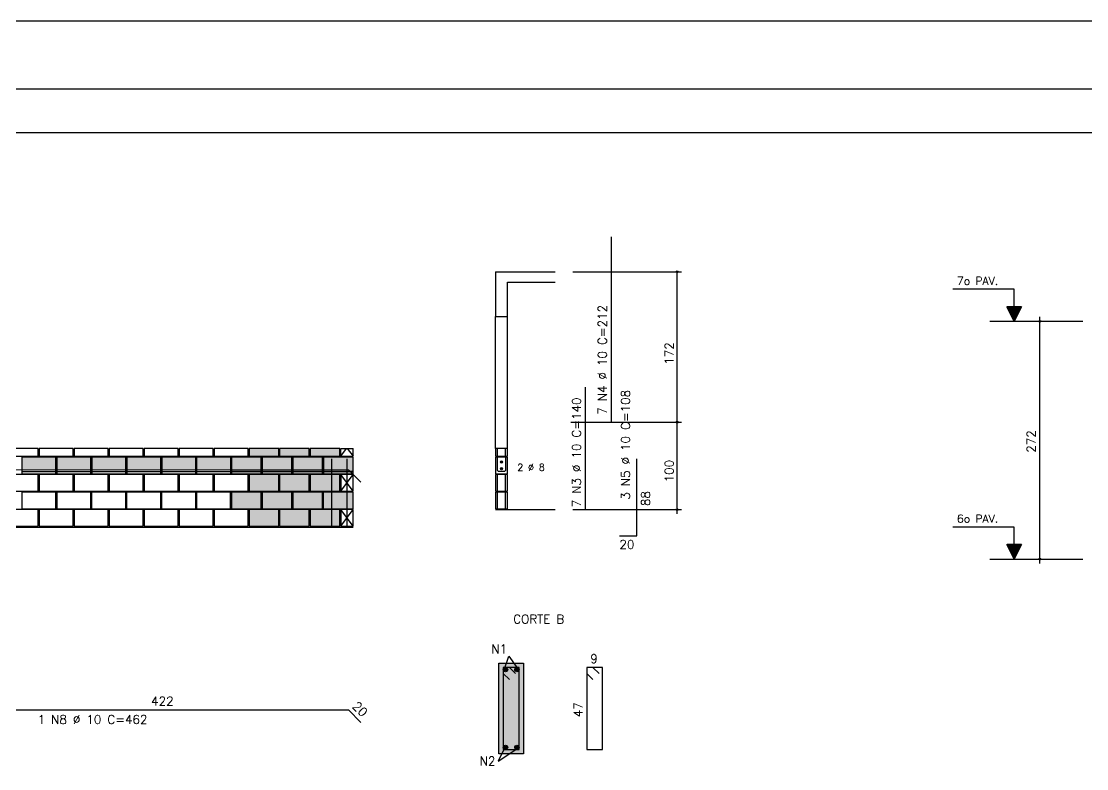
# Model space of a CAD drawing. Extents: x -1.9 to 86, y -1.6 to 61.
# Drawn here: x 24.54 to 48.91, y 43.85 to 60.95 of the extents above; entities that cross this region are included whole.
import ezdxf

# ---------------------------------------------------------------- set-up
doc = ezdxf.new("R2010")
doc.units = 0
doc.header["$MEASUREMENT"] = 0
doc.linetypes.add('HIDDEN', pattern=[9.525, 6.35, -3.175])
doc.layers.get('Defpoints').update_dxf_attribs({"linetype": 'CONTINUOUS'})
for name, color, linetype in [('27', 4, 'CONTINUOUS'), ('ARQ_FOLHA', 7, 'CONTINUOUS'), ('PENA_01', 1, 'CONTINUOUS'), ('PENA_02', 2, 'CONTINUOUS'), ('PENA_03', 3, 'CONTINUOUS'), ('PENA_05', 5, 'CONTINUOUS'), ('PENA_09', 254, 'CONTINUOUS'), ('PENA_10', 253, 'CONTINUOUS'), ('PENA_21', 100, 'CONTINUOUS')]:
    doc.layers.add(name, color=color, linetype=linetype)
doc.styles.get("Standard").update_dxf_attribs({"font": 'ROMANS.SHX'})

msp = doc.modelspace()

# ---------------------------------------------------------------- linework, layer by layer
at = {"layer": '27', "linetype": 'Continuous'}
for p, q in [((35.385, 51.181), (35.385, 54.201)), ((35.665, 51.181), (35.665, 54.201))]:
    msp.add_line(p, q, dxfattribs=at)
at = {"layer": 'ARQ_FOLHA', "color": 1}
for points in [[(0, 0), (84.1, 0), (84.1, 59.4), (0, 59.4)], [(2.5, 1), (83.1, 1), (83.1, 58.4), (2.5, 58.4)]]:
    msp.add_lwpolyline(points, close=True, dxfattribs=at)
at = {"layer": 'Defpoints', "color": 8, "linetype": 'HIDDEN', "ltscale": 100}
msp.add_lwpolyline([(-1.95, 60.95), (-1.95, -1.55), (86.05, -1.55), (86.05, 60.95)], close=True, dxfattribs=at)
at = {"layer": 'PENA_01', "linetype": 'Continuous'}
for p, q in [((37.156, 55.221), (39.645, 55.221)), ((39.545, 49.68), (39.545, 55.221)), ((47.842, 48.547), (47.842, 54.188)), ((46.696, 54.088), (48.827, 54.088)), ((37.114, 51.781), (39.645, 51.781)), ((24.551, 50.65), (25.331, 50.65)), ((25.351, 50.65), (26.131, 50.65)), ((26.151, 50.65), (26.931, 50.65)), ((26.951, 50.65), (27.731, 50.65)), ((27.751, 50.65), (28.531, 50.65)), ((28.551, 50.65), (29.331, 50.65)), ((29.351, 50.65), (30.031, 50.65)), ((30.051, 50.65), (30.731, 50.65)), ((30.751, 50.65), (31.431, 50.65)), ((31.451, 50.65), (32.131, 50.65)), ((37.156, 49.781), (39.645, 49.781)), ((46.696, 48.648), (48.827, 48.648)), ((35.467, 46.27), (36.027, 46.27)), ((35.467, 44.19), (35.467, 46.27)), ((36.027, 46.27), (36.027, 44.19)), ((35.667, 44.19), (35.467, 44.19)), ((36.027, 44.19), (35.667, 44.19))]:
    msp.add_line(p, q, dxfattribs=at)
at = {"layer": 'PENA_02', "linetype": 'Continuous'}
for p, q in [((32.129, 50.581), (31.849, 50.581)), ((31.849, 50.581), (31.849, 50.201)), ((32.129, 50.201), (32.129, 50.581)), ((31.849, 50.201), (32.129, 50.201)), ((32.129, 49.781), (31.849, 49.781)), ((31.849, 49.781), (31.849, 49.401)), ((32.129, 49.401), (32.129, 49.781)), ((23.729, 49.381), (32.129, 49.381)), ((31.849, 49.401), (32.129, 49.401))]:
    msp.add_line(p, q, dxfattribs=at)
for points in [[(24.149, 51.001), (24.929, 51.001), (24.929, 51.181), (24.149, 51.181), (24.149, 51.001)], [(24.551, 50.6), (25.331, 50.6), (25.331, 50.98), (24.551, 50.98), (24.551, 50.6)], [(24.949, 51.001), (25.729, 51.001), (25.729, 51.181), (24.949, 51.181), (24.949, 51.001)], [(25.351, 50.6), (26.131, 50.6), (26.131, 50.98), (25.351, 50.98), (25.351, 50.6)], [(25.749, 51.001), (26.529, 51.001), (26.529, 51.181), (25.749, 51.181), (25.749, 51.001)], [(26.151, 50.6), (26.931, 50.6), (26.931, 50.98), (26.151, 50.98), (26.151, 50.6)], [(26.549, 51.001), (27.329, 51.001), (27.329, 51.181), (26.549, 51.181), (26.549, 51.001)], [(26.951, 50.6), (27.731, 50.6), (27.731, 50.98), (26.951, 50.98), (26.951, 50.6)], [(27.349, 51.001), (28.129, 51.001), (28.129, 51.181), (27.349, 51.181), (27.349, 51.001)], [(27.751, 50.6), (28.531, 50.6), (28.531, 50.98), (27.751, 50.98), (27.751, 50.6)], [(28.149, 51.001), (28.929, 51.001), (28.929, 51.181), (28.149, 51.181), (28.149, 51.001)], [(28.551, 50.6), (29.331, 50.6), (29.331, 50.98), (28.551, 50.98), (28.551, 50.6)], [(28.949, 51.001), (29.729, 51.001), (29.729, 51.181), (28.949, 51.181), (28.949, 51.001)], [(29.351, 50.6), (30.031, 50.6), (30.031, 50.98), (29.351, 50.98), (29.351, 50.6)], [(29.749, 51.001), (30.429, 51.001), (30.429, 51.181), (29.749, 51.181), (29.749, 51.001)], [(30.051, 50.6), (30.731, 50.6), (30.731, 50.98), (30.051, 50.98), (30.051, 50.6)], [(30.449, 51.001), (31.129, 51.001), (31.129, 51.181), (30.449, 51.181), (30.449, 51.001)], [(30.751, 50.6), (31.431, 50.6), (31.431, 50.98), (30.751, 50.98), (30.751, 50.6)], [(31.149, 51.001), (31.829, 51.001), (31.829, 51.181), (31.149, 51.181), (31.149, 51.001)], [(31.451, 50.6), (32.131, 50.6), (32.131, 50.98), (31.451, 50.98), (31.451, 50.6)], [(24.149, 50.201), (24.929, 50.201), (24.929, 50.581), (24.149, 50.581), (24.149, 50.201)], [(24.949, 50.201), (25.729, 50.201), (25.729, 50.581), (24.949, 50.581), (24.949, 50.201)], [(25.749, 50.201), (26.529, 50.201), (26.529, 50.581), (25.749, 50.581), (25.749, 50.201)], [(26.549, 50.201), (27.329, 50.201), (27.329, 50.581), (26.549, 50.581), (26.549, 50.201)], [(27.349, 50.201), (28.129, 50.201), (28.129, 50.581), (27.349, 50.581), (27.349, 50.201)], [(28.149, 50.201), (28.929, 50.201), (28.929, 50.581), (28.149, 50.581), (28.149, 50.201)], [(28.949, 50.201), (29.729, 50.201), (29.729, 50.581), (28.949, 50.581), (28.949, 50.201)], [(29.749, 50.201), (30.429, 50.201), (30.429, 50.581), (29.749, 50.581), (29.749, 50.201)], [(30.449, 50.201), (31.129, 50.201), (31.129, 50.581), (30.449, 50.581), (30.449, 50.201)], [(31.149, 50.201), (31.829, 50.201), (31.829, 50.581), (31.149, 50.581), (31.149, 50.201)], [(24.549, 49.801), (25.329, 49.801), (25.329, 50.181), (24.549, 50.181), (24.549, 49.801)], [(25.349, 49.801), (26.129, 49.801), (26.129, 50.181), (25.349, 50.181), (25.349, 49.801)], [(26.149, 49.801), (26.929, 49.801), (26.929, 50.181), (26.149, 50.181), (26.149, 49.801)], [(26.949, 49.801), (27.729, 49.801), (27.729, 50.181), (26.949, 50.181), (26.949, 49.801)], [(27.749, 49.801), (28.529, 49.801), (28.529, 50.181), (27.749, 50.181), (27.749, 49.801)], [(28.549, 49.801), (29.329, 49.801), (29.329, 50.181), (28.549, 50.181), (28.549, 49.801)], [(29.349, 49.801), (30.029, 49.801), (30.029, 50.181), (29.349, 50.181), (29.349, 49.801)], [(30.049, 49.801), (30.729, 49.801), (30.729, 50.181), (30.049, 50.181), (30.049, 49.801)], [(30.749, 49.801), (31.429, 49.801), (31.429, 50.181), (30.749, 50.181), (30.749, 49.801)], [(31.449, 49.801), (32.129, 49.801), (32.129, 50.181), (31.449, 50.181), (31.449, 49.801)], [(24.149, 49.401), (24.929, 49.401), (24.929, 49.781), (24.149, 49.781), (24.149, 49.401)], [(24.949, 49.401), (25.729, 49.401), (25.729, 49.781), (24.949, 49.781), (24.949, 49.401)], [(25.749, 49.401), (26.529, 49.401), (26.529, 49.781), (25.749, 49.781), (25.749, 49.401)], [(26.549, 49.401), (27.329, 49.401), (27.329, 49.781), (26.549, 49.781), (26.549, 49.401)], [(27.349, 49.401), (28.129, 49.401), (28.129, 49.781), (27.349, 49.781), (27.349, 49.401)], [(28.149, 49.401), (28.929, 49.401), (28.929, 49.781), (28.149, 49.781), (28.149, 49.401)], [(28.949, 49.401), (29.729, 49.401), (29.729, 49.781), (28.949, 49.781), (28.949, 49.401)], [(29.749, 49.401), (30.429, 49.401), (30.429, 49.781), (29.749, 49.781), (29.749, 49.401)], [(30.449, 49.401), (31.129, 49.401), (31.129, 49.781), (30.449, 49.781), (30.449, 49.401)], [(31.149, 49.401), (31.829, 49.401), (31.829, 49.781), (31.149, 49.781), (31.149, 49.401)]]:
    msp.add_lwpolyline(points, dxfattribs=at)
for centre, radius in [((39.545, 55.221), 0.02), ((39.545, 55.221), 0.01), ((47.842, 54.088), 0.02), ((47.842, 54.088), 0.01), ((39.545, 51.781), 0.02), ((39.545, 51.781), 0.01), ((39.545, 49.781), 0.02), ((39.545, 49.781), 0.01), ((47.842, 48.648), 0.02), ((47.842, 48.648), 0.01)]:
    msp.add_circle(centre, radius, dxfattribs=at)
at = {"layer": 'PENA_03', "linetype": 'Continuous'}
for p, q in [((35.385, 55.221), (35.385, 54.201)), ((35.385, 55.221), (36.756, 55.221)), ((35.665, 54.201), (35.665, 54.981)), ((35.665, 54.981), (36.756, 54.981)), ((47.255, 54.82), (45.855, 54.82)), ((47.255, 54.42), (47.255, 54.82)), ((47.256, 54.42), (47.256, 54.821)), ((47.256, 54.088), (47.09, 54.42)), ((47.09, 54.42), (47.255, 54.42)), ((47.256, 54.091), (47.092, 54.418)), ((47.419, 54.418), (47.092, 54.418)), ((47.409, 54.394), (47.102, 54.394)), ((47.396, 54.369), (47.115, 54.369)), ((47.422, 54.42), (47.256, 54.088)), ((47.256, 54.42), (47.422, 54.42)), ((47.419, 54.418), (47.256, 54.091)), ((35.385, 54.201), (35.665, 54.201)), ((47.383, 54.343), (47.128, 54.343)), ((47.371, 54.318), (47.141, 54.318)), ((47.358, 54.292), (47.154, 54.292)), ((47.345, 54.267), (47.166, 54.267)), ((47.332, 54.241), (47.179, 54.241)), ((47.319, 54.215), (47.192, 54.215)), ((47.307, 54.19), (47.205, 54.19)), ((47.294, 54.164), (47.217, 54.164)), ((47.281, 54.139), (47.23, 54.139)), ((47.268, 54.113), (47.243, 54.113)), ((31.849, 51.001), (31.981, 51.181)), ((31.849, 51.001), (31.849, 51.181)), ((31.849, 51.181), (32.129, 51.181)), ((31.849, 51.001), (32.129, 51.001)), ((31.996, 51.181), (32.129, 51.001)), ((32.129, 51.001), (32.129, 51.181)), ((35.665, 50.981), (35.385, 50.981)), ((35.385, 50.981), (35.385, 50.601)), ((35.435, 51.001), (35.435, 51.181)), ((35.615, 51.001), (35.615, 51.181)), ((31.849, 50.201), (32.129, 50.581)), ((32.129, 50.201), (31.849, 50.581)), ((35.435, 50.201), (35.435, 50.581)), ((35.615, 50.201), (35.615, 50.581)), ((35.435, 49.801), (35.435, 50.181)), ((35.615, 49.801), (35.615, 50.181)), ((31.849, 49.401), (32.129, 49.781)), ((32.129, 49.401), (31.849, 49.781)), ((35.385, 49.781), (36.756, 49.781)), ((47.255, 49.38), (45.855, 49.38)), ((47.255, 48.98), (47.255, 49.38)), ((47.256, 48.98), (47.256, 49.381)), ((47.256, 48.648), (47.09, 48.98)), ((47.09, 48.98), (47.255, 48.98)), ((47.256, 48.651), (47.092, 48.978)), ((47.419, 48.978), (47.092, 48.978)), ((47.409, 48.954), (47.102, 48.954)), ((47.396, 48.929), (47.115, 48.929)), ((47.383, 48.903), (47.128, 48.903)), ((47.371, 48.878), (47.141, 48.878)), ((47.358, 48.852), (47.154, 48.852)), ((47.345, 48.827), (47.166, 48.827)), ((47.332, 48.801), (47.179, 48.801)), ((47.319, 48.775), (47.192, 48.775)), ((47.307, 48.75), (47.205, 48.75)), ((47.422, 48.98), (47.256, 48.648)), ((47.256, 48.98), (47.422, 48.98)), ((47.419, 48.978), (47.256, 48.651)), ((47.294, 48.724), (47.217, 48.724)), ((47.281, 48.699), (47.23, 48.699)), ((47.268, 48.673), (47.243, 48.673)), ((35.597, 46.14), (35.697, 46.428)), ((35.697, 46.428), (35.897, 46.14)), ((35.597, 44.32), (35.446, 44.028)), ((35.446, 44.028), (35.897, 44.32))]:
    msp.add_line(p, q, dxfattribs=at)
for points in [[(35.385, 51.001), (35.665, 51.001), (35.665, 51.181), (35.385, 51.181), (35.385, 51.001)], [(35.385, 50.601), (35.665, 50.601), (35.665, 50.981)], [(35.615, 50.981), (35.615, 50.671), (35.595, 50.651), (35.455, 50.651), (35.435, 50.671), (35.435, 50.981)], [(35.385, 50.201), (35.665, 50.201), (35.665, 50.581), (35.385, 50.581), (35.385, 50.201)], [(35.385, 49.801), (35.665, 49.801), (35.665, 50.181), (35.385, 50.181), (35.385, 49.801)]]:
    msp.add_lwpolyline(points, dxfattribs=at)
for centre, radius in [((35.527, 50.869), 0.025), ((35.527, 50.716), 0.025), ((35.617, 46.12), 0.05), ((35.877, 46.12), 0.05), ((35.617, 44.34), 0.05), ((35.877, 44.34), 0.05)]:
    msp.add_circle(centre, radius, dxfattribs=at)
for points in [[(35.552, 50.869), (35.514, 50.89), (35.503, 50.877)], [(35.552, 50.869), (35.503, 50.877), (35.503, 50.86)], [(35.552, 50.869), (35.503, 50.86), (35.514, 50.847)], [(35.552, 50.716), (35.514, 50.737), (35.503, 50.724)], [(35.552, 50.716), (35.503, 50.724), (35.503, 50.707)], [(35.552, 50.716), (35.503, 50.707), (35.514, 50.694)], [(35.552, 50.869), (35.531, 50.893), (35.514, 50.89)], [(35.552, 50.869), (35.514, 50.847), (35.531, 50.844)], [(35.552, 50.716), (35.531, 50.74), (35.514, 50.737)], [(35.552, 50.716), (35.514, 50.694), (35.531, 50.691)], [(35.552, 50.869), (35.546, 50.885), (35.531, 50.893)], [(35.552, 50.869), (35.531, 50.844), (35.546, 50.853)], [(35.552, 50.716), (35.546, 50.732), (35.531, 50.74)], [(35.552, 50.716), (35.531, 50.691), (35.546, 50.699)], [(35.552, 50.869), (35.546, 50.853), (35.552, 50.869)], [(35.552, 50.716), (35.546, 50.699), (35.552, 50.716)], [(35.667, 46.12), (35.592, 46.163), (35.57, 46.137)], [(35.667, 46.12), (35.57, 46.137), (35.57, 46.103)], [(35.667, 46.12), (35.57, 46.103), (35.592, 46.077)], [(35.667, 46.12), (35.626, 46.169), (35.592, 46.163)], [(35.667, 46.12), (35.592, 46.077), (35.626, 46.071)], [(35.667, 46.12), (35.656, 46.152), (35.626, 46.169)], [(35.667, 46.12), (35.626, 46.071), (35.656, 46.088)], [(35.667, 46.12), (35.656, 46.088), (35.667, 46.12)], [(35.927, 46.12), (35.852, 46.163), (35.83, 46.137)], [(35.927, 46.12), (35.83, 46.137), (35.83, 46.103)], [(35.927, 46.12), (35.83, 46.103), (35.852, 46.077)], [(35.927, 46.12), (35.886, 46.169), (35.852, 46.163)], [(35.927, 46.12), (35.852, 46.077), (35.886, 46.071)], [(35.927, 46.12), (35.916, 46.152), (35.886, 46.169)], [(35.927, 46.12), (35.886, 46.071), (35.916, 46.088)], [(35.927, 46.12), (35.916, 46.088), (35.927, 46.12)], [(35.667, 44.34), (35.592, 44.383), (35.57, 44.357)], [(35.667, 44.34), (35.626, 44.389), (35.592, 44.383)], [(35.667, 44.34), (35.656, 44.372), (35.626, 44.389)], [(35.927, 44.34), (35.852, 44.383), (35.83, 44.357)], [(35.927, 44.34), (35.886, 44.389), (35.852, 44.383)], [(35.927, 44.34), (35.916, 44.372), (35.886, 44.389)], [(35.667, 44.34), (35.57, 44.357), (35.57, 44.323)], [(35.667, 44.34), (35.57, 44.323), (35.592, 44.297)], [(35.667, 44.34), (35.592, 44.297), (35.626, 44.291)], [(35.667, 44.34), (35.626, 44.291), (35.656, 44.308)], [(35.667, 44.34), (35.656, 44.308), (35.667, 44.34)], [(35.927, 44.34), (35.83, 44.357), (35.83, 44.323)], [(35.927, 44.34), (35.83, 44.323), (35.852, 44.297)], [(35.927, 44.34), (35.852, 44.297), (35.886, 44.291)], [(35.927, 44.34), (35.886, 44.291), (35.916, 44.308)], [(35.927, 44.34), (35.916, 44.308), (35.927, 44.34)]]:
    msp.add_solid(points, dxfattribs=at)
at = {"layer": 'PENA_05', "linetype": 'Continuous'}
for p, q in [((38.043, 51.781), (38.043, 56.021)), ((37.45, 49.781), (37.45, 52.581)), ((38.623, 49.181), (38.623, 50.939)), ((23.585, 50.695), (32.025, 50.69)), ((32.025, 50.69), (32.308, 50.407)), ((38.223, 49.181), (38.623, 49.181)), ((35.707, 46.17), (35.567, 46.17)), ((35.567, 46.17), (35.567, 44.29)), ((35.927, 46.17), (35.567, 46.17)), ((35.567, 46.17), (35.567, 46.03)), ((35.847, 46.03), (35.707, 46.17)), ((35.927, 44.29), (35.927, 46.17)), ((37.617, 46.17), (37.477, 46.17)), ((37.477, 46.17), (37.477, 44.29)), ((37.837, 46.17), (37.477, 46.17)), ((37.477, 46.17), (37.477, 46.03)), ((37.757, 46.03), (37.617, 46.17)), ((37.837, 44.29), (37.837, 46.17)), ((35.567, 46.03), (35.707, 45.89)), ((37.477, 46.03), (37.617, 45.89)), ((23.589, 45.201), (32.029, 45.196)), ((32.029, 45.196), (32.311, 44.913)), ((35.567, 44.29), (35.927, 44.29)), ((37.477, 44.29), (37.837, 44.29))]:
    msp.add_line(p, q, dxfattribs=at)
for points in [[(31.639, 50.94), (31.639, 49.381)], [(31.989, 50.94), (31.989, 49.381)]]:
    msp.add_lwpolyline(points, dxfattribs=at)
at = {"layer": 'PENA_09', "linetype": 'Continuous'}
for points in [[(24.551, 50.65), (25.331, 50.65), (25.331, 50.98), (24.551, 50.98), (24.551, 50.65)], [(25.351, 50.65), (26.131, 50.65), (26.131, 50.98), (25.351, 50.98), (25.351, 50.65)], [(26.151, 50.65), (26.931, 50.65), (26.931, 50.98), (26.151, 50.98), (26.151, 50.65)], [(26.951, 50.65), (27.731, 50.65), (27.731, 50.98), (26.951, 50.98), (26.951, 50.65)], [(27.751, 50.65), (28.531, 50.65), (28.531, 50.98), (27.751, 50.98), (27.751, 50.65)], [(28.551, 50.65), (29.331, 50.65), (29.331, 50.98), (28.551, 50.98), (28.551, 50.65)], [(29.351, 50.65), (30.031, 50.65), (30.031, 50.98), (29.351, 50.98), (29.351, 50.65)], [(30.051, 50.65), (30.731, 50.65), (30.731, 50.98), (30.051, 50.98), (30.051, 50.65)], [(30.751, 50.65), (31.431, 50.65), (31.431, 50.98), (30.751, 50.98), (30.751, 50.65)], [(31.451, 50.65), (32.131, 50.65), (32.131, 50.98), (31.451, 50.98), (31.451, 50.65)]]:
    msp.add_lwpolyline(points, dxfattribs=at)
for points in [[(24.551, 50.65), (25.331, 50.65), (25.331, 50.98)], [(24.551, 50.65), (25.331, 50.98), (24.551, 50.98)], [(24.551, 50.65), (24.551, 50.98), (24.551, 50.65)], [(25.351, 50.65), (26.131, 50.65), (26.131, 50.98)], [(25.351, 50.65), (26.131, 50.98), (25.351, 50.98)], [(25.351, 50.65), (25.351, 50.98), (25.351, 50.65)], [(26.151, 50.65), (26.931, 50.65), (26.931, 50.98)], [(26.151, 50.65), (26.931, 50.98), (26.151, 50.98)], [(26.151, 50.65), (26.151, 50.98), (26.151, 50.65)], [(26.951, 50.65), (27.731, 50.65), (27.731, 50.98)], [(26.951, 50.65), (27.731, 50.98), (26.951, 50.98)], [(26.951, 50.65), (26.951, 50.98), (26.951, 50.65)], [(27.751, 50.65), (28.531, 50.65), (28.531, 50.98)], [(27.751, 50.65), (28.531, 50.98), (27.751, 50.98)], [(27.751, 50.65), (27.751, 50.98), (27.751, 50.65)], [(28.551, 50.65), (29.331, 50.65), (29.331, 50.98)], [(28.551, 50.65), (29.331, 50.98), (28.551, 50.98)], [(28.551, 50.65), (28.551, 50.98), (28.551, 50.65)], [(29.351, 50.65), (30.031, 50.65), (30.031, 50.98)], [(29.351, 50.65), (30.031, 50.98), (29.351, 50.98)], [(29.351, 50.65), (29.351, 50.98), (29.351, 50.65)], [(30.051, 50.65), (30.731, 50.65), (30.731, 50.98)], [(30.051, 50.65), (30.731, 50.98), (30.051, 50.98)], [(30.051, 50.65), (30.051, 50.98), (30.051, 50.65)], [(30.751, 50.65), (31.431, 50.65), (31.431, 50.98)], [(30.751, 50.65), (31.431, 50.98), (30.751, 50.98)], [(30.751, 50.65), (30.751, 50.98), (30.751, 50.65)], [(31.451, 50.65), (32.131, 50.65), (32.131, 50.98)], [(31.451, 50.65), (32.131, 50.98), (31.451, 50.98)], [(31.451, 50.65), (31.451, 50.98), (31.451, 50.65)]]:
    msp.add_solid(points, dxfattribs=at)
at = {"layer": 'PENA_10', "linetype": 'Continuous'}
for points in [[(35.467, 46.27), (36.027, 46.27), (36.027, 44.19)], [(35.467, 46.27), (36.027, 44.19), (35.467, 44.19)], [(35.467, 46.27), (35.467, 44.19), (35.467, 46.27)]]:
    msp.add_solid(points, dxfattribs=at)
at = {"layer": 'PENA_21', "linetype": 'Continuous'}
for points in [[(29.749, 51.001), (30.429, 51.001), (30.429, 51.181), (29.749, 51.181), (29.749, 51.001)], [(29.749, 51.001), (30.429, 51.001), (30.429, 51.181), (29.749, 51.181), (29.749, 51.001)], [(30.449, 51.001), (31.129, 51.001), (31.129, 51.181), (30.449, 51.181), (30.449, 51.001)], [(30.449, 51.001), (31.129, 51.001), (31.129, 51.181), (30.449, 51.181), (30.449, 51.001)], [(31.149, 51.001), (31.829, 51.001), (31.829, 51.181), (31.149, 51.181), (31.149, 51.001)], [(31.149, 51.001), (31.829, 51.001), (31.829, 51.181), (31.149, 51.181), (31.149, 51.001)], [(29.351, 50.6), (30.031, 50.6), (30.031, 50.65), (29.351, 50.65), (29.351, 50.6)], [(29.749, 50.201), (30.429, 50.201), (30.429, 50.581), (29.749, 50.581), (29.749, 50.201)], [(30.051, 50.6), (30.731, 50.6), (30.731, 50.65), (30.051, 50.65), (30.051, 50.6)], [(30.449, 50.201), (31.129, 50.201), (31.129, 50.581), (30.449, 50.581), (30.449, 50.201)], [(30.751, 50.6), (31.431, 50.6), (31.431, 50.65), (30.751, 50.65), (30.751, 50.6)], [(31.149, 50.201), (31.829, 50.201), (31.829, 50.581), (31.149, 50.581), (31.149, 50.201)], [(31.451, 50.6), (32.131, 50.6), (32.131, 50.65), (31.451, 50.65), (31.451, 50.6)], [(29.349, 49.801), (30.029, 49.801), (30.029, 50.181), (29.349, 50.181), (29.349, 49.801)], [(30.049, 49.801), (30.729, 49.801), (30.729, 50.181), (30.049, 50.181), (30.049, 49.801)], [(30.749, 49.801), (31.429, 49.801), (31.429, 50.181), (30.749, 50.181), (30.749, 49.801)], [(31.449, 49.801), (32.129, 49.801), (32.129, 50.181), (31.449, 50.181), (31.449, 49.801)], [(29.749, 49.401), (30.429, 49.401), (30.429, 49.781), (29.749, 49.781), (29.749, 49.401)], [(30.449, 49.401), (31.129, 49.401), (31.129, 49.781), (30.449, 49.781), (30.449, 49.401)], [(31.149, 49.401), (31.829, 49.401), (31.829, 49.781), (31.149, 49.781), (31.149, 49.401)]]:
    msp.add_lwpolyline(points, dxfattribs=at)
for points in [[(29.749, 51.001), (30.429, 51.001), (30.429, 51.181)], [(29.749, 51.001), (30.429, 51.181), (29.749, 51.181)], [(29.749, 51.001), (29.749, 51.181), (29.749, 51.001)], [(29.749, 51.001), (30.429, 51.001), (30.429, 51.181)], [(29.749, 51.001), (30.429, 51.181), (29.749, 51.181)], [(29.749, 51.001), (29.749, 51.181), (29.749, 51.001)], [(30.449, 51.001), (31.129, 51.001), (31.129, 51.181)], [(30.449, 51.001), (31.129, 51.181), (30.449, 51.181)], [(30.449, 51.001), (30.449, 51.181), (30.449, 51.001)], [(30.449, 51.001), (31.129, 51.001), (31.129, 51.181)], [(30.449, 51.001), (31.129, 51.181), (30.449, 51.181)], [(30.449, 51.001), (30.449, 51.181), (30.449, 51.001)], [(31.149, 51.001), (31.829, 51.001), (31.829, 51.181)], [(31.149, 51.001), (31.829, 51.181), (31.149, 51.181)], [(31.149, 51.001), (31.149, 51.181), (31.149, 51.001)], [(31.149, 51.001), (31.829, 51.001), (31.829, 51.181)], [(31.149, 51.001), (31.829, 51.181), (31.149, 51.181)], [(31.149, 51.001), (31.149, 51.181), (31.149, 51.001)], [(29.351, 50.6), (30.031, 50.6), (30.031, 50.65)], [(29.351, 50.6), (30.031, 50.65), (29.351, 50.65)], [(29.351, 50.6), (29.351, 50.65), (29.351, 50.6)], [(29.749, 50.201), (30.429, 50.201), (30.429, 50.581)], [(29.749, 50.201), (30.429, 50.581), (29.749, 50.581)], [(29.749, 50.201), (29.749, 50.581), (29.749, 50.201)], [(30.051, 50.6), (30.731, 50.6), (30.731, 50.65)], [(30.051, 50.6), (30.731, 50.65), (30.051, 50.65)], [(30.051, 50.6), (30.051, 50.65), (30.051, 50.6)], [(30.449, 50.201), (31.129, 50.201), (31.129, 50.581)], [(30.449, 50.201), (31.129, 50.581), (30.449, 50.581)], [(30.449, 50.201), (30.449, 50.581), (30.449, 50.201)], [(30.751, 50.6), (31.431, 50.6), (31.431, 50.65)], [(30.751, 50.6), (31.431, 50.65), (30.751, 50.65)], [(30.751, 50.6), (30.751, 50.65), (30.751, 50.6)], [(31.149, 50.201), (31.829, 50.201), (31.829, 50.581)], [(31.149, 50.201), (31.829, 50.581), (31.149, 50.581)], [(31.149, 50.201), (31.149, 50.581), (31.149, 50.201)], [(31.451, 50.6), (32.131, 50.6), (32.131, 50.65)], [(31.451, 50.6), (32.131, 50.65), (31.451, 50.65)], [(31.451, 50.6), (31.451, 50.65), (31.451, 50.6)], [(29.349, 49.801), (30.029, 49.801), (30.029, 50.181)], [(29.349, 49.801), (30.029, 50.181), (29.349, 50.181)], [(29.349, 49.801), (29.349, 50.181), (29.349, 49.801)], [(30.049, 49.801), (30.729, 49.801), (30.729, 50.181)], [(30.049, 49.801), (30.729, 50.181), (30.049, 50.181)], [(30.049, 49.801), (30.049, 50.181), (30.049, 49.801)], [(30.749, 49.801), (31.429, 49.801), (31.429, 50.181)], [(30.749, 49.801), (31.429, 50.181), (30.749, 50.181)], [(30.749, 49.801), (30.749, 50.181), (30.749, 49.801)], [(31.449, 49.801), (32.129, 49.801), (32.129, 50.181)], [(31.449, 49.801), (32.129, 50.181), (31.449, 50.181)], [(31.449, 49.801), (31.449, 50.181), (31.449, 49.801)], [(29.749, 49.401), (30.429, 49.401), (30.429, 49.781)], [(29.749, 49.401), (30.429, 49.781), (29.749, 49.781)], [(29.749, 49.401), (29.749, 49.781), (29.749, 49.401)], [(30.449, 49.401), (31.129, 49.401), (31.129, 49.781)], [(30.449, 49.401), (31.129, 49.781), (30.449, 49.781)], [(30.449, 49.401), (30.449, 49.781), (30.449, 49.401)], [(31.149, 49.401), (31.829, 49.401), (31.829, 49.781)], [(31.149, 49.401), (31.829, 49.781), (31.149, 49.781)], [(31.149, 49.401), (31.149, 49.781), (31.149, 49.401)]]:
    msp.add_solid(points, dxfattribs=at)

# ---------------------------------------------------------------- texts
at = {"layer": 'PENA_03', "linetype": 'Continuous'}
for s, height, p in [('7o PAV.', 0.18, (45.946, 54.922)), ('2 %%c 8', 0.16, (35.886, 50.664)), ('6o PAV.', 0.18, (45.946, 49.482)), ('20', 0.2, (38.223, 48.881)), ('CORTE B', 0.2, (35.794, 47.175)), ('N1', 0.2, (35.294, 46.492)), ('9', 0.2, (37.557, 46.27)), ('1 N8 %%c 10 C=462', 0.2, (24.914, 44.878)), ('N2', 0.2, (35.026, 43.93))]:
    msp.add_text(s, height=height, dxfattribs=at).set_placement(p)
for s, rotation, p in [('7 N4 %%c 10 C=212', 90, (37.933, 51.95)), ('172', 90, (39.46, 53.094)), ('3 N5 %%c 10 C=108', 90, (38.464, 50.007)), ('7 N3 %%c 10 C=140', 90, (37.342, 49.833)), ('272', 90, (47.742, 51.082)), ('100', 90, (39.461, 50.404)), ('88', 90, (38.923, 49.86)), ('422', 359.9687, (27.509, 45.299)), ('20', 315, (32.099, 45.267)), ('47', 90, (37.377, 45.03))]:
    msp.add_text(s, height=0.2, rotation=rotation, dxfattribs=at).set_placement(p)

doc.saveas('drawing.dxf')
